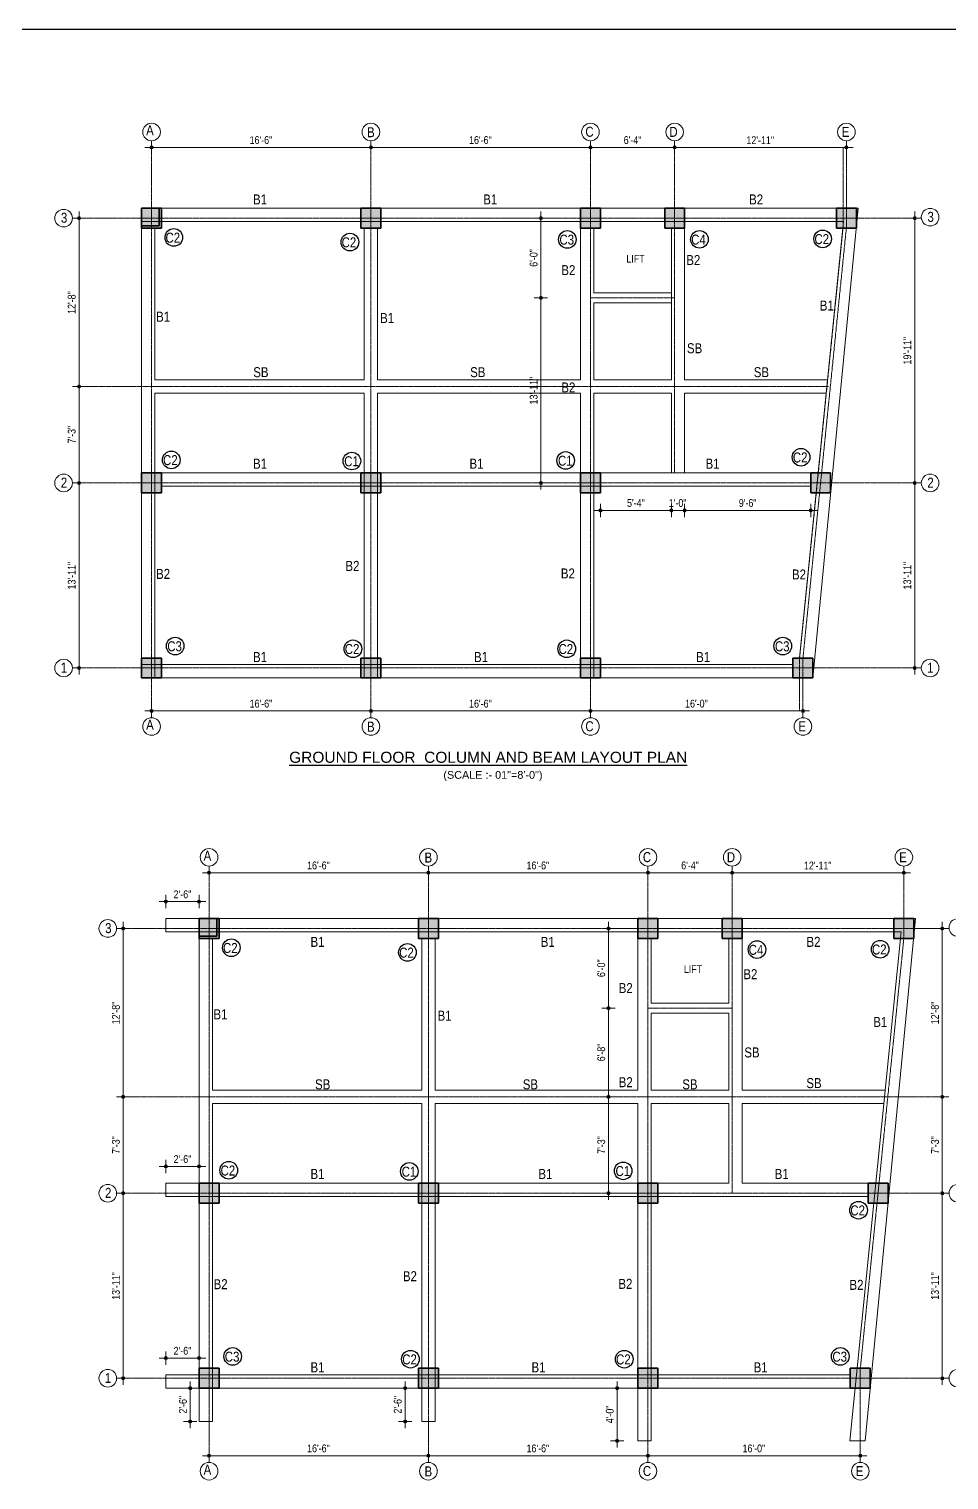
# Model space of a CAD drawing. Header units: inches. Extents: x 57837 to 133168, y 6972 to 27776.
# Drawn here: x 64646 to 65477, y 18820 to 20130 of the extents above; entities that cross this region are included whole.
import ezdxf

# ---------------------------------------------------------------- set-up
doc = ezdxf.new("R2010")
doc.units = ezdxf.units.IN
doc.header["$MEASUREMENT"] = 0
doc.linetypes.add('CENTER', pattern=[2, 1.25, -0.25, 0.25, -0.25])
for name, color, linetype, lineweight in [('0.15L', 210, 'Continuous', 15), ('CENTER', 9, 'CENTER', 5), ('col', 20, 'Continuous', 35), ('DIM', 2, 'Continuous', 13), ('wall line', 20, 'Continuous', 50)]:
    doc.layers.add(name, color=color, linetype=linetype, lineweight=lineweight)
doc.layers.add('text', color=255, linetype='Continuous')
doc.styles.add('Arial', font='arial.ttf', dxfattribs={"height": 6.5})
doc.styles.get("Standard").update_dxf_attribs({"font": 'ARIALN.TTF', "height": 7})

msp = doc.modelspace()

# ---------------------------------------------------------------- hatches: boundary and pattern name
at = {"lineweight": 13}
h = msp.add_hatch(color=256, dxfattribs=at)
edge = h.paths.add_edge_path()
edge.add_arc((64756.9, 20023.3), 1.42, 180, 540)
h = msp.add_hatch(color=256, dxfattribs=at)
edge = h.paths.add_edge_path()
edge.add_arc((64954.9, 20023.3), 1.42, 0, 360)
h = msp.add_hatch(color=256, dxfattribs=at)
edge = h.paths.add_edge_path()
edge.add_arc((64954.9, 20023.3), 1.42, 180, 540)
h = msp.add_hatch(color=256, dxfattribs=at)
edge = h.paths.add_edge_path()
edge.add_arc((65153.1, 20023.3), 1.42, 180, 540)
h = msp.add_hatch(color=256, dxfattribs=at)
edge = h.paths.add_edge_path()
edge.add_arc((65153.1, 20023.3), 1.42, 0, 360)
h = msp.add_hatch(color=256, dxfattribs=at)
edge = h.paths.add_edge_path()
edge.add_arc((65229.1, 20023.3), 1.42, 0, 360)
h = msp.add_hatch(color=256, dxfattribs=at)
edge = h.paths.add_edge_path()
edge.add_arc((65229.1, 20023.3), 1.42, 180, 540)
h = msp.add_hatch(color=256, dxfattribs=at)
edge = h.paths.add_edge_path()
edge.add_arc((65384.1, 20023.3), 1.42, 0, 360)
h = msp.add_hatch(color=256, dxfattribs=at)
edge = h.paths.add_edge_path()
edge.add_arc((64691.4, 19959.4), 1.42, 90, 450)
h = msp.add_hatch(color=256, dxfattribs=at)
edge = h.paths.add_edge_path()
edge.add_arc((65108.4, 19959.4), 1.42, 90, 450)
h = msp.add_hatch(color=256, dxfattribs=at)
edge = h.paths.add_edge_path()
edge.add_arc((65445.8, 19959.4), 1.42, 90, 450)
h = msp.add_hatch(color=256, dxfattribs=at)
edge = h.paths.add_edge_path()
edge.add_arc((65108.4, 19887.5), 1.42, -90, 270)
h = msp.add_hatch(color=256, dxfattribs=at)
edge = h.paths.add_edge_path()
edge.add_arc((65108.4, 19887.5), 1.42, 90, 450)
h = msp.add_hatch(color=256, dxfattribs=at)
edge = h.paths.add_edge_path()
edge.add_arc((64691.4, 19807.5), 1.42, 90, 450)
h = msp.add_hatch(color=256, dxfattribs=at)
edge = h.paths.add_edge_path()
edge.add_arc((64691.4, 19807.5), 1.42, -90, 270)
h = msp.add_hatch(color=256, dxfattribs=at)
edge = h.paths.add_edge_path()
edge.add_arc((64691.4, 19720.4), 1.42, 90, 450)
h = msp.add_hatch(color=256, dxfattribs=at)
edge = h.paths.add_edge_path()
edge.add_arc((64691.4, 19720.4), 1.42, -90, 270)
h = msp.add_hatch(color=256, dxfattribs=at)
edge = h.paths.add_edge_path()
edge.add_arc((65108.4, 19720.4), 1.42, -90, 270)
h = msp.add_hatch(color=256, dxfattribs=at)
edge = h.paths.add_edge_path()
edge.add_arc((65445.8, 19720.4), 1.42, 90, 450)
h = msp.add_hatch(color=256, dxfattribs=at)
edge = h.paths.add_edge_path()
edge.add_arc((65445.8, 19720.4), 1.42, -90, 270)
h = msp.add_hatch(color=256, dxfattribs=at)
edge = h.paths.add_edge_path()
edge.add_arc((65162.1, 19695.6), 1.42, 180, 540)
h = msp.add_hatch(color=256, dxfattribs=at)
edge = h.paths.add_edge_path()
edge.add_arc((65226.1, 19695.6), 1.42, 0, 360)
h = msp.add_hatch(color=256, dxfattribs=at)
edge = h.paths.add_edge_path()
edge.add_arc((65226.1, 19695.6), 1.42, 0, 360)
h = msp.add_hatch(color=256, dxfattribs=at)
edge = h.paths.add_edge_path()
edge.add_arc((65238.1, 19695.6), 1.42, 180, 540)
h = msp.add_hatch(color=256, dxfattribs=at)
edge = h.paths.add_edge_path()
edge.add_arc((65238.1, 19695.6), 1.42, 180, 540)
h = msp.add_hatch(color=256, dxfattribs=at)
edge = h.paths.add_edge_path()
edge.add_arc((65351.9, 19695.6), 1.42, 0, 360)
h = msp.add_hatch(color=256, dxfattribs=at)
edge = h.paths.add_edge_path()
edge.add_arc((64691.4, 19553.4), 1.42, -90, 270)
h = msp.add_hatch(color=256, dxfattribs=at)
edge = h.paths.add_edge_path()
edge.add_arc((65445.8, 19553.4), 1.42, -90, 270)
h = msp.add_hatch(color=256, dxfattribs=at)
edge = h.paths.add_edge_path()
edge.add_arc((64756.9, 19514.6), 1.42, 180, 540)
h = msp.add_hatch(color=256, dxfattribs=at)
edge = h.paths.add_edge_path()
edge.add_arc((64954.9, 19514.6), 1.42, 0, 360)
h = msp.add_hatch(color=256, dxfattribs=at)
edge = h.paths.add_edge_path()
edge.add_arc((64954.9, 19514.6), 1.42, 180, 540)
h = msp.add_hatch(color=256, dxfattribs=at)
edge = h.paths.add_edge_path()
edge.add_arc((65153.1, 19514.6), 1.42, 0, 360)
h = msp.add_hatch(color=256, dxfattribs=at)
edge = h.paths.add_edge_path()
edge.add_arc((65153.1, 19514.6), 1.42, 180, 540)
h = msp.add_hatch(color=256, dxfattribs=at)
edge = h.paths.add_edge_path()
edge.add_arc((65344.9, 19514.6), 1.42, 0, 360)
h = msp.add_hatch(color=256, dxfattribs=at)
edge = h.paths.add_edge_path()
edge.add_arc((64808.8, 19368.6), 1.42, 180, 540)
h = msp.add_hatch(color=256, dxfattribs=at)
edge = h.paths.add_edge_path()
edge.add_arc((65006.8, 19368.6), 1.42, 0, 360)
h = msp.add_hatch(color=256, dxfattribs=at)
edge = h.paths.add_edge_path()
edge.add_arc((65006.8, 19368.6), 1.42, 180, 540)
h = msp.add_hatch(color=256, dxfattribs=at)
edge = h.paths.add_edge_path()
edge.add_arc((65205, 19368.6), 1.42, 180, 540)
h = msp.add_hatch(color=256, dxfattribs=at)
edge = h.paths.add_edge_path()
edge.add_arc((65205, 19368.6), 1.42, 0, 360)
h = msp.add_hatch(color=256, dxfattribs=at)
edge = h.paths.add_edge_path()
edge.add_arc((65281, 19368.6), 1.42, 0, 360)
h = msp.add_hatch(color=256, dxfattribs=at)
edge = h.paths.add_edge_path()
edge.add_arc((65281, 19368.6), 1.42, 180, 540)
h = msp.add_hatch(color=256, dxfattribs=at)
edge = h.paths.add_edge_path()
edge.add_arc((65436, 19368.6), 1.42, 0, 360)
h = msp.add_hatch(color=256, dxfattribs=at)
edge = h.paths.add_edge_path()
edge.add_arc((64769.8, 19342.5), 1.42, 180, 540)
h = msp.add_hatch(color=256, dxfattribs=at)
edge = h.paths.add_edge_path()
edge.add_arc((64799.8, 19342.5), 1.42, 0, 360)
h = msp.add_hatch(color=256, dxfattribs=at)
edge = h.paths.add_edge_path()
edge.add_arc((64731.3, 19318.3), 1.42, 90, 450)
h = msp.add_hatch(color=256, dxfattribs=at)
edge = h.paths.add_edge_path()
edge.add_arc((65169.4, 19318.3), 1.42, 90, 450)
h = msp.add_hatch(color=256, dxfattribs=at)
edge = h.paths.add_edge_path()
edge.add_arc((65470.7, 19318.3), 1.42, 90, 450)
h = msp.add_hatch(color=256, dxfattribs=at)
edge = h.paths.add_edge_path()
edge.add_arc((65169.4, 19246.3), 1.42, 90, 450)
h = msp.add_hatch(color=256, dxfattribs=at)
edge = h.paths.add_edge_path()
edge.add_arc((65169.4, 19246.3), 1.42, -90, 270)
h = msp.add_hatch(color=256, dxfattribs=at)
edge = h.paths.add_edge_path()
edge.add_arc((64731.3, 19166.3), 1.42, 90, 450)
h = msp.add_hatch(color=256, dxfattribs=at)
edge = h.paths.add_edge_path()
edge.add_arc((64731.3, 19166.3), 1.42, -90, 270)
h = msp.add_hatch(color=256, dxfattribs=at)
edge = h.paths.add_edge_path()
edge.add_arc((65169.4, 19166.3), 1.42, -90, 270)
h = msp.add_hatch(color=256, dxfattribs=at)
edge = h.paths.add_edge_path()
edge.add_arc((65169.4, 19166.3), 1.42, 90, 450)
h = msp.add_hatch(color=256, dxfattribs=at)
edge = h.paths.add_edge_path()
edge.add_arc((65470.7, 19166.3), 1.42, -90, 270)
h = msp.add_hatch(color=256, dxfattribs=at)
edge = h.paths.add_edge_path()
edge.add_arc((65470.7, 19166.3), 1.42, 90, 450)
h = msp.add_hatch(color=256, dxfattribs=at)
edge = h.paths.add_edge_path()
edge.add_arc((64769.8, 19103.5), 1.42, 180, 540)
h = msp.add_hatch(color=256, dxfattribs=at)
edge = h.paths.add_edge_path()
edge.add_arc((64799.8, 19103.5), 1.42, 0, 360)
h = msp.add_hatch(color=256, dxfattribs=at)
edge = h.paths.add_edge_path()
edge.add_arc((64731.3, 19079.3), 1.42, 90, 450)
h = msp.add_hatch(color=256, dxfattribs=at)
edge = h.paths.add_edge_path()
edge.add_arc((64731.3, 19079.3), 1.42, -90, 270)
h = msp.add_hatch(color=256, dxfattribs=at)
edge = h.paths.add_edge_path()
edge.add_arc((65169.4, 19079.3), 1.42, -90, 270)
h = msp.add_hatch(color=256, dxfattribs=at)
edge = h.paths.add_edge_path()
edge.add_arc((65470.7, 19079.3), 1.42, 90, 450)
h = msp.add_hatch(color=256, dxfattribs=at)
edge = h.paths.add_edge_path()
edge.add_arc((65470.7, 19079.3), 1.42, -90, 270)
h = msp.add_hatch(color=256, dxfattribs=at)
edge = h.paths.add_edge_path()
edge.add_arc((64769.8, 18930.5), 1.42, 180, 540)
h = msp.add_hatch(color=256, dxfattribs=at)
edge = h.paths.add_edge_path()
edge.add_arc((64799.8, 18930.5), 1.42, 0, 360)
h = msp.add_hatch(color=256, dxfattribs=at)
edge = h.paths.add_edge_path()
edge.add_arc((64731.3, 18912.3), 1.42, -90, 270)
h = msp.add_hatch(color=256, dxfattribs=at)
edge = h.paths.add_edge_path()
edge.add_arc((65470.7, 18912.3), 1.42, -90, 270)
h = msp.add_hatch(color=256, dxfattribs=at)
edge = h.paths.add_edge_path()
edge.add_arc((64791.8, 18903.3), 1.42, 90, 450)
h = msp.add_hatch(color=256, dxfattribs=at)
edge = h.paths.add_edge_path()
edge.add_arc((64985.8, 18903.3), 1.42, 90, 450)
h = msp.add_hatch(color=256, dxfattribs=at)
edge = h.paths.add_edge_path()
edge.add_arc((65177.2, 18903.3), 1.42, 90, 450)
h = msp.add_hatch(color=256, dxfattribs=at)
edge = h.paths.add_edge_path()
edge.add_arc((64791.8, 18873.3), 1.42, -90, 270)
h = msp.add_hatch(color=256, dxfattribs=at)
edge = h.paths.add_edge_path()
edge.add_arc((64985.8, 18873.3), 1.42, -90, 270)
h = msp.add_hatch(color=256, dxfattribs=at)
edge = h.paths.add_edge_path()
edge.add_arc((65177.2, 18855.8), 1.42, -90, 270)
h = msp.add_hatch(color=256, dxfattribs=at)
edge = h.paths.add_edge_path()
edge.add_arc((64808.8, 18842.4), 1.42, 180, 540)
h = msp.add_hatch(color=256, dxfattribs=at)
edge = h.paths.add_edge_path()
edge.add_arc((65006.8, 18842.4), 1.42, 0, 360)
h = msp.add_hatch(color=256, dxfattribs=at)
edge = h.paths.add_edge_path()
edge.add_arc((65006.8, 18842.4), 1.42, 180, 540)
h = msp.add_hatch(color=256, dxfattribs=at)
edge = h.paths.add_edge_path()
edge.add_arc((65205, 18842.4), 1.42, 0, 360)
h = msp.add_hatch(color=256, dxfattribs=at)
edge = h.paths.add_edge_path()
edge.add_arc((65205, 18842.4), 1.42, 180, 540)
h = msp.add_hatch(color=256, dxfattribs=at)
edge = h.paths.add_edge_path()
edge.add_arc((65396.7, 18842.4), 1.42, 0, 360)
at = {"layer": 'col'}
h = msp.add_hatch(color=256, dxfattribs=at)
h.paths.add_polyline_path([(64945.9, 19950.4), (64963.9, 19950.4), (64963.9, 19968.4), (64945.9, 19968.4)])
h.paths.add_polyline_path([(64945.9, 19544.4), (64963.9, 19544.4), (64963.9, 19562.4), (64945.9, 19562.4)])
h.paths.add_polyline_path([(64747.9, 19544.4), (64765.9, 19544.4), (64765.9, 19562.4), (64747.9, 19562.4)])
h.paths.add_polyline_path([(64747.9, 19950.4), (64765.9, 19950.4), (64765.9, 19968.4), (64747.9, 19968.4)])
h.paths.add_polyline_path([(64747.9, 19711.4), (64765.9, 19711.4), (64765.9, 19729.4), (64747.9, 19729.4)])
h.paths.add_polyline_path([(64945.9, 19711.4), (64963.9, 19711.4), (64963.9, 19729.4), (64945.9, 19729.4)])
h.paths.add_polyline_path([(65335.7, 19544.4), (65353.7, 19544.4), (65353.7, 19562.4), (65335.7, 19562.4)])
h.paths.add_polyline_path([(65351.9, 19711.4), (65369.9, 19711.4), (65369.9, 19729.4), (65351.9, 19729.4)])
h.paths.add_polyline_path([(65144.1, 19544.4), (65162.1, 19544.4), (65162.1, 19562.4), (65144.1, 19562.4)])
h.paths.add_polyline_path([(65144.1, 19711.4), (65162.1, 19711.4), (65162.1, 19729.4), (65144.1, 19729.4)])
h.paths.add_polyline_path([(65375.1, 19950.4), (65393.1, 19950.4), (65393.1, 19968.4), (65375.1, 19968.4)])
h.paths.add_polyline_path([(65220.1, 19950.4), (65238.1, 19950.4), (65238.1, 19968.4), (65220.1, 19968.4)])
h.paths.add_polyline_path([(65144.1, 19950.4), (65162.1, 19950.4), (65162.1, 19968.4), (65144.1, 19968.4)])
h = msp.add_hatch(color=256, dxfattribs=at)
h.paths.add_polyline_path([(64997.8, 19309.3), (65015.8, 19309.3), (65015.8, 19327.3), (64997.8, 19327.3)])
h.paths.add_polyline_path([(64997.8, 18903.3), (65015.8, 18903.3), (65015.8, 18921.3), (64997.8, 18921.3)])
h.paths.add_polyline_path([(64799.8, 18903.3), (64817.8, 18903.3), (64817.8, 18921.3), (64799.8, 18921.3)])
h.paths.add_polyline_path([(64799.8, 19309.3), (64817.8, 19309.3), (64817.8, 19327.3), (64799.8, 19327.3)])
h.paths.add_polyline_path([(64799.8, 19070.3), (64817.8, 19070.3), (64817.8, 19088.3), (64799.8, 19088.3)])
h.paths.add_polyline_path([(64997.8, 19070.3), (65015.8, 19070.3), (65015.8, 19088.3), (64997.8, 19088.3)])
h.paths.add_polyline_path([(65387.5, 18903.3), (65405.5, 18903.3), (65405.5, 18921.3), (65387.5, 18921.3)])
h.paths.add_polyline_path([(65403.8, 19070.3), (65421.8, 19070.3), (65421.8, 19088.3), (65403.8, 19088.3)])
h.paths.add_polyline_path([(65196, 18903.3), (65214, 18903.3), (65214, 18921.3), (65196, 18921.3)])
h.paths.add_polyline_path([(65196, 19070.3), (65214, 19070.3), (65214, 19088.3), (65196, 19088.3)])
h.paths.add_polyline_path([(65427, 19309.3), (65445, 19309.3), (65445, 19327.3), (65427, 19327.3)])
h.paths.add_polyline_path([(65272, 19309.3), (65290, 19309.3), (65290, 19327.3), (65272, 19327.3)])
h.paths.add_polyline_path([(65196, 19309.3), (65214, 19309.3), (65214, 19327.3), (65196, 19327.3)])

# ---------------------------------------------------------------- linework, layer by layer
at = {"color": 1}
msp.add_line((63643.3, 20130.1), (66523.3, 20130.1), dxfattribs=at)
at = {"lineweight": 13}
for p, q in [((64756.9, 20017.3), (64756.9, 20029.3)), ((64954.9, 20029.3), (64954.9, 20017.3)), ((64954.9, 20017.3), (64954.9, 20029.3)), ((65153.1, 20017.3), (65153.1, 20029.3)), ((65153.1, 20029.3), (65153.1, 20017.3)), ((65229.1, 20029.3), (65229.1, 20017.3)), ((65229.1, 20017.3), (65229.1, 20029.3)), ((65384.1, 20029.3), (65384.1, 20017.3)), ((64762.9, 20023.3), (64750.9, 20023.3)), ((64948.9, 20023.3), (64960.9, 20023.3)), ((64960.9, 20023.3), (64948.9, 20023.3)), ((65159.1, 20023.3), (65147.1, 20023.3)), ((65147.1, 20023.3), (65159.1, 20023.3)), ((65223.1, 20023.3), (65235.1, 20023.3)), ((65235.1, 20023.3), (65223.1, 20023.3)), ((65378.1, 20023.3), (65390.1, 20023.3)), ((64685.4, 19959.4), (64697.4, 19959.4)), ((64691.4, 19953.4), (64691.4, 19965.4)), ((65102.4, 19959.4), (65114.4, 19959.4)), ((65108.4, 19953.4), (65108.4, 19965.4)), ((65439.8, 19959.4), (65451.8, 19959.4)), ((65445.8, 19953.4), (65445.8, 19965.4)), ((65114.4, 19887.5), (65102.4, 19887.5)), ((65102.4, 19887.5), (65114.4, 19887.5)), ((65108.4, 19893.5), (65108.4, 19881.5)), ((65108.4, 19881.5), (65108.4, 19893.5)), ((64685.4, 19807.5), (64697.4, 19807.5)), ((64697.4, 19807.5), (64685.4, 19807.5)), ((64691.4, 19801.5), (64691.4, 19813.5)), ((64691.4, 19813.5), (64691.4, 19801.5)), ((64691.4, 19714.4), (64691.4, 19726.4)), ((64691.4, 19726.4), (64691.4, 19714.4)), ((65108.4, 19726.4), (65108.4, 19714.4)), ((65445.8, 19714.4), (65445.8, 19726.4)), ((65445.8, 19726.4), (65445.8, 19714.4)), ((64685.4, 19720.4), (64697.4, 19720.4)), ((64697.4, 19720.4), (64685.4, 19720.4)), ((65114.4, 19720.4), (65102.4, 19720.4)), ((65439.8, 19720.4), (65451.8, 19720.4)), ((65451.8, 19720.4), (65439.8, 19720.4)), ((65162.1, 19689.6), (65162.1, 19701.6)), ((65226.1, 19701.6), (65226.1, 19689.6)), ((65226.1, 19701.6), (65226.1, 19689.6)), ((65238.1, 19689.6), (65238.1, 19701.6)), ((65238.1, 19689.6), (65238.1, 19701.6)), ((65351.9, 19701.6), (65351.9, 19689.6)), ((65168.1, 19695.6), (65156.1, 19695.6)), ((65220.1, 19695.6), (65232.1, 19695.6)), ((65220.1, 19695.6), (65232.1, 19695.6)), ((65244.1, 19695.6), (65232.1, 19695.6)), ((65244.1, 19695.6), (65232.1, 19695.6)), ((65345.9, 19695.6), (65357.9, 19695.6)), ((64697.4, 19553.4), (64685.4, 19553.4)), ((64691.4, 19559.4), (64691.4, 19547.4)), ((65451.8, 19553.4), (65439.8, 19553.4)), ((65445.8, 19559.4), (65445.8, 19547.4)), ((64762.9, 19514.6), (64750.9, 19514.6)), ((64756.9, 19508.6), (64756.9, 19520.6)), ((64948.9, 19514.6), (64960.9, 19514.6)), ((64960.9, 19514.6), (64948.9, 19514.6)), ((64954.9, 19520.6), (64954.9, 19508.6)), ((64954.9, 19508.6), (64954.9, 19520.6)), ((65147.1, 19514.6), (65159.1, 19514.6)), ((65159.1, 19514.6), (65147.1, 19514.6)), ((65153.1, 19520.6), (65153.1, 19508.6)), ((65153.1, 19508.6), (65153.1, 19520.6)), ((65338.9, 19514.6), (65350.9, 19514.6)), ((65344.9, 19520.6), (65344.9, 19508.6)), ((64808.8, 19362.6), (64808.8, 19374.6)), ((65006.8, 19374.6), (65006.8, 19362.6)), ((65006.8, 19362.6), (65006.8, 19374.6)), ((65205, 19362.6), (65205, 19374.6)), ((65205, 19374.6), (65205, 19362.6)), ((65281, 19374.6), (65281, 19362.6)), ((65281, 19362.6), (65281, 19374.6)), ((65436, 19374.6), (65436, 19362.6)), ((64814.8, 19368.6), (64802.8, 19368.6)), ((65000.8, 19368.6), (65012.8, 19368.6)), ((65012.8, 19368.6), (65000.8, 19368.6)), ((65211, 19368.6), (65199, 19368.6)), ((65199, 19368.6), (65211, 19368.6)), ((65275, 19368.6), (65287, 19368.6)), ((65287, 19368.6), (65275, 19368.6)), ((65430, 19368.6), (65442, 19368.6)), ((64769.8, 19336.5), (64769.8, 19348.5)), ((64799.8, 19348.5), (64799.8, 19336.5)), ((64775.8, 19342.5), (64763.8, 19342.5)), ((64793.8, 19342.5), (64805.8, 19342.5)), ((64725.3, 19318.3), (64737.3, 19318.3)), ((64731.3, 19312.3), (64731.3, 19324.3)), ((65163.4, 19318.3), (65175.4, 19318.3)), ((65169.4, 19312.3), (65169.4, 19324.3)), ((65464.7, 19318.3), (65476.7, 19318.3)), ((65470.7, 19312.3), (65470.7, 19324.3)), ((65169.4, 19240.3), (65169.4, 19252.3)), ((65169.4, 19252.3), (65169.4, 19240.3)), ((65163.4, 19246.3), (65175.4, 19246.3)), ((65175.4, 19246.3), (65163.4, 19246.3)), ((64725.3, 19166.3), (64737.3, 19166.3)), ((64737.3, 19166.3), (64725.3, 19166.3)), ((64731.3, 19160.3), (64731.3, 19172.3)), ((64731.3, 19172.3), (64731.3, 19160.3)), ((65175.4, 19166.3), (65163.4, 19166.3)), ((65163.4, 19166.3), (65175.4, 19166.3)), ((65169.4, 19172.3), (65169.4, 19160.3)), ((65169.4, 19160.3), (65169.4, 19172.3)), ((65476.7, 19166.3), (65464.7, 19166.3)), ((65464.7, 19166.3), (65476.7, 19166.3)), ((65470.7, 19172.3), (65470.7, 19160.3)), ((65470.7, 19160.3), (65470.7, 19172.3)), ((64769.8, 19097.5), (64769.8, 19109.5)), ((64799.8, 19109.5), (64799.8, 19097.5)), ((64775.8, 19103.5), (64763.8, 19103.5)), ((64793.8, 19103.5), (64805.8, 19103.5)), ((64731.3, 19073.3), (64731.3, 19085.3)), ((64731.3, 19085.3), (64731.3, 19073.3)), ((65169.4, 19085.3), (65169.4, 19073.3)), ((65470.7, 19073.3), (65470.7, 19085.3)), ((65470.7, 19085.3), (65470.7, 19073.3)), ((64725.3, 19079.3), (64737.3, 19079.3)), ((64737.3, 19079.3), (64725.3, 19079.3)), ((65175.4, 19079.3), (65163.4, 19079.3)), ((65464.7, 19079.3), (65476.7, 19079.3)), ((65476.7, 19079.3), (65464.7, 19079.3)), ((64775.8, 18930.5), (64763.8, 18930.5)), ((64769.8, 18924.5), (64769.8, 18936.5)), ((64793.8, 18930.5), (64805.8, 18930.5)), ((64799.8, 18936.5), (64799.8, 18924.5)), ((64737.3, 18912.3), (64725.3, 18912.3)), ((64731.3, 18918.3), (64731.3, 18906.3)), ((65476.7, 18912.3), (65464.7, 18912.3)), ((65470.7, 18918.3), (65470.7, 18906.3)), ((64785.8, 18903.3), (64797.8, 18903.3)), ((64791.8, 18897.3), (64791.8, 18909.3)), ((64979.8, 18903.3), (64991.8, 18903.3)), ((64985.8, 18897.3), (64985.8, 18909.3)), ((65171.2, 18903.3), (65183.2, 18903.3)), ((65177.2, 18897.3), (65177.2, 18909.3)), ((64797.8, 18873.3), (64785.8, 18873.3)), ((64791.8, 18879.3), (64791.8, 18867.3)), ((64991.8, 18873.3), (64979.8, 18873.3)), ((64985.8, 18879.3), (64985.8, 18867.3)), ((65177.2, 18861.8), (65177.2, 18849.8)), ((64808.8, 18836.4), (64808.8, 18848.4)), ((65006.8, 18848.4), (65006.8, 18836.4)), ((65006.8, 18836.4), (65006.8, 18848.4)), ((65183.2, 18855.8), (65171.2, 18855.8)), ((65205, 18848.4), (65205, 18836.4)), ((65205, 18836.4), (65205, 18848.4)), ((65396.7, 18848.4), (65396.7, 18836.4)), ((64814.8, 18842.4), (64802.8, 18842.4)), ((65000.8, 18842.4), (65012.8, 18842.4)), ((65012.8, 18842.4), (65000.8, 18842.4)), ((65199, 18842.4), (65211, 18842.4)), ((65211, 18842.4), (65199, 18842.4)), ((65390.7, 18842.4), (65402.7, 18842.4))]:
    msp.add_line(p, q, dxfattribs=at)
for centre in [(64756.9, 20023.3), (64954.9, 20023.3), (64954.9, 20023.3), (65153.1, 20023.3), (65153.1, 20023.3), (65229.1, 20023.3), (65229.1, 20023.3), (65384.1, 20023.3), (64691.4, 19959.4), (65108.4, 19959.4), (65445.8, 19959.4), (65108.4, 19887.5), (65108.4, 19887.5), (64691.4, 19807.5), (64691.4, 19807.5), (64691.4, 19720.4), (64691.4, 19720.4), (65108.4, 19720.4), (65445.8, 19720.4), (65445.8, 19720.4), (65162.1, 19695.6), (65226.1, 19695.6), (65226.1, 19695.6), (65238.1, 19695.6), (65238.1, 19695.6), (65351.9, 19695.6), (64691.4, 19553.4), (65445.8, 19553.4), (64756.9, 19514.6), (64954.9, 19514.6), (64954.9, 19514.6), (65153.1, 19514.6), (65153.1, 19514.6), (65344.9, 19514.6), (64808.8, 19368.6), (65006.8, 19368.6), (65006.8, 19368.6), (65205, 19368.6), (65205, 19368.6), (65281, 19368.6), (65281, 19368.6), (65436, 19368.6), (64769.8, 19342.5), (64799.8, 19342.5), (64731.3, 19318.3), (65169.4, 19318.3), (65470.7, 19318.3), (65169.4, 19246.3), (65169.4, 19246.3), (64731.3, 19166.3), (64731.3, 19166.3), (65169.4, 19166.3), (65169.4, 19166.3), (65470.7, 19166.3), (65470.7, 19166.3), (64769.8, 19103.5), (64799.8, 19103.5), (64731.3, 19079.3), (64731.3, 19079.3), (65169.4, 19079.3), (65470.7, 19079.3), (65470.7, 19079.3), (64769.8, 18930.5), (64799.8, 18930.5), (64731.3, 18912.3), (65470.7, 18912.3), (64791.8, 18903.3), (64985.8, 18903.3), (65177.2, 18903.3), (64791.8, 18873.3), (64985.8, 18873.3), (65177.2, 18855.8), (64808.8, 18842.4), (65006.8, 18842.4), (65006.8, 18842.4), (65205, 18842.4), (65205, 18842.4), (65396.7, 18842.4)]:
    msp.add_circle(centre, 1.42, dxfattribs=at)
at = {"layer": '0.15L', "lineweight": 18}
for centre in [(64756.9, 20037.2), (64954.9, 20037.2), (65153.1, 20037.2), (65229.1, 20037.2), (65384.1, 20037.2), (64677.5, 19959.4), (65459.7, 19960.3), (64677.5, 19720.4), (65459.7, 19720.4), (64677.5, 19553.4), (65459.7, 19553.4), (64756.9, 19500.6), (64954.9, 19500.6), (65153.1, 19500.6), (65344.9, 19500.6), (64808.8, 19382.5), (65006.8, 19382.5), (65205, 19382.5), (65281, 19382.5), (65436, 19382.5), (64717.4, 19318.3), (65484.7, 19319.1), (64717.4, 19079.3), (65484.7, 19079.3), (64717.4, 18912.3), (65484.7, 18912.3), (64808.8, 18828.4), (65006.8, 18828.4), (65205, 18828.4), (65396.7, 18828.4)]:
    msp.add_circle(centre, 7.95, dxfattribs=at)
at = {"layer": 'CENTER'}
for p, q in [((65229.1, 20029.3), (65229.1, 19729.4)), ((64756.9, 20023.3), (64756.9, 19514.6)), ((64954.9, 20023.3), (64954.9, 19514.6)), ((65153.1, 20023.3), (65153.1, 19514.6)), ((65381.1, 19951), (65381.1, 20023.3)), ((65384.1, 19950.9), (65384.1, 20023.3)), ((65451.8, 19959.4), (64691.4, 19959.4)), ((65341.9, 19562.6), (65381.1, 19951)), ((65344.9, 19562.4), (65384.1, 19950.9)), ((65153.1, 19887.5), (65229.1, 19887.5)), ((64685.4, 19807.5), (65368, 19807.5)), ((65451.8, 19720.4), (64691.4, 19720.4)), ((65451.8, 19553.4), (64691.4, 19553.4)), ((65341.9, 19514.6), (65341.9, 19562.6)), ((65344.9, 19514.6), (65344.9, 19562.4)), ((65281, 19374.6), (65281, 19079.3)), ((64808.8, 19368.6), (64808.8, 18842.4)), ((65006.8, 19368.6), (65006.8, 18842.4)), ((65205, 19368.6), (65205, 18842.4)), ((65436, 19309.7), (65436, 19368.6)), ((65476.7, 19318.3), (64731.3, 19318.3)), ((65396.7, 18921.3), (65436, 19309.7)), ((65205, 19246.3), (65281, 19246.3)), ((64725.3, 19166.3), (65473.2, 19166.3)), ((65476.7, 19079.3), (64731.3, 19079.3)), ((65476.7, 18912.3), (64731.3, 18912.3)), ((65396.7, 18842.4), (65396.7, 18921.3))]:
    msp.add_line(p, q, dxfattribs=at)
at = {"layer": 'col'}
for p, q in [((64765.9, 19968.4), (64747.9, 19968.4)), ((64747.9, 19968.4), (64747.9, 19950.4)), ((64763.9, 19968.4), (64747.9, 19968.4)), ((64747.9, 19968.4), (64747.9, 19952.4)), ((64763.9, 19952.4), (64763.9, 19968.4)), ((64765.9, 19950.4), (64765.9, 19968.4)), ((64963.9, 19968.4), (64945.9, 19968.4)), ((64945.9, 19968.4), (64945.9, 19950.4)), ((64963.9, 19950.4), (64963.9, 19968.4)), ((65162.1, 19968.4), (65144.1, 19968.4)), ((65144.1, 19968.4), (65144.1, 19950.4)), ((65162.1, 19950.4), (65162.1, 19968.4)), ((65238.1, 19968.4), (65220.1, 19968.4)), ((65220.1, 19968.4), (65220.1, 19950.4)), ((65238.1, 19950.4), (65238.1, 19968.4)), ((65393.1, 19968.4), (65375.1, 19968.4)), ((65375.1, 19968.4), (65375.1, 19950.4)), ((65393.1, 19950.4), (65393.1, 19968.4)), ((64747.9, 19952.4), (64763.9, 19952.4)), ((64747.9, 19950.4), (64765.9, 19950.4)), ((64945.9, 19950.4), (64963.9, 19950.4)), ((65144.1, 19950.4), (65162.1, 19950.4)), ((65220.1, 19950.4), (65238.1, 19950.4)), ((65375.1, 19950.4), (65393.1, 19950.4)), ((64765.9, 19729.4), (64747.9, 19729.4)), ((64747.9, 19729.4), (64747.9, 19711.4)), ((64765.9, 19711.4), (64765.9, 19729.4)), ((64963.9, 19729.4), (64945.9, 19729.4)), ((64945.9, 19729.4), (64945.9, 19711.4)), ((64963.9, 19711.4), (64963.9, 19729.4)), ((65162.1, 19729.4), (65144.1, 19729.4)), ((65144.1, 19729.4), (65144.1, 19711.4)), ((65162.1, 19711.4), (65162.1, 19729.4)), ((65369.9, 19729.4), (65351.9, 19729.4)), ((65351.9, 19729.4), (65351.9, 19711.4)), ((65369.9, 19711.4), (65369.9, 19729.4)), ((64747.9, 19711.4), (64765.9, 19711.4)), ((64945.9, 19711.4), (64963.9, 19711.4)), ((65144.1, 19711.4), (65162.1, 19711.4)), ((65351.9, 19711.4), (65369.9, 19711.4)), ((64765.9, 19562.4), (64747.9, 19562.4)), ((64747.9, 19562.4), (64747.9, 19544.4)), ((64765.9, 19544.4), (64765.9, 19562.4)), ((64963.9, 19562.4), (64945.9, 19562.4)), ((64945.9, 19562.4), (64945.9, 19544.4)), ((64963.9, 19544.4), (64963.9, 19562.4)), ((65162.1, 19562.4), (65144.1, 19562.4)), ((65144.1, 19562.4), (65144.1, 19544.4)), ((65162.1, 19544.4), (65162.1, 19562.4)), ((65353.7, 19562.4), (65335.7, 19562.4)), ((65335.7, 19562.4), (65335.7, 19544.4)), ((65353.7, 19544.4), (65353.7, 19562.4)), ((64747.9, 19544.4), (64765.9, 19544.4)), ((64945.9, 19544.4), (64963.9, 19544.4)), ((65144.1, 19544.4), (65162.1, 19544.4)), ((65335.7, 19544.4), (65353.7, 19544.4)), ((64817.8, 19327.3), (64799.8, 19327.3)), ((64799.8, 19327.3), (64799.8, 19309.3)), ((64815.8, 19327.3), (64799.8, 19327.3)), ((64799.8, 19327.3), (64799.8, 19311.3)), ((64815.8, 19311.3), (64815.8, 19327.3)), ((64817.8, 19309.3), (64817.8, 19327.3)), ((65015.8, 19327.3), (64997.8, 19327.3)), ((64997.8, 19327.3), (64997.8, 19309.3)), ((65015.8, 19309.3), (65015.8, 19327.3)), ((65214, 19327.3), (65196, 19327.3)), ((65196, 19327.3), (65196, 19309.3)), ((65214, 19309.3), (65214, 19327.3)), ((65290, 19327.3), (65272, 19327.3)), ((65272, 19327.3), (65272, 19309.3)), ((65290, 19309.3), (65290, 19327.3)), ((65445, 19327.3), (65427, 19327.3)), ((65427, 19327.3), (65427, 19309.3)), ((65445, 19309.3), (65445, 19327.3)), ((64799.8, 19311.3), (64815.8, 19311.3)), ((64799.8, 19309.3), (64817.8, 19309.3)), ((64997.8, 19309.3), (65015.8, 19309.3)), ((65196, 19309.3), (65214, 19309.3)), ((65272, 19309.3), (65290, 19309.3)), ((65427, 19309.3), (65445, 19309.3)), ((64817.8, 19088.3), (64799.8, 19088.3)), ((64799.8, 19088.3), (64799.8, 19070.3)), ((64817.8, 19070.3), (64817.8, 19088.3)), ((65015.8, 19088.3), (64997.8, 19088.3)), ((64997.8, 19088.3), (64997.8, 19070.3)), ((65015.8, 19070.3), (65015.8, 19088.3)), ((65214, 19088.3), (65196, 19088.3)), ((65196, 19088.3), (65196, 19070.3)), ((65214, 19070.3), (65214, 19088.3)), ((65421.8, 19088.3), (65403.8, 19088.3)), ((65403.8, 19088.3), (65403.8, 19070.3)), ((65421.8, 19070.3), (65421.8, 19088.3)), ((64799.8, 19070.3), (64817.8, 19070.3)), ((64997.8, 19070.3), (65015.8, 19070.3)), ((65196, 19070.3), (65214, 19070.3)), ((65403.8, 19070.3), (65421.8, 19070.3)), ((64817.8, 18921.3), (64799.8, 18921.3)), ((64799.8, 18921.3), (64799.8, 18903.3)), ((64817.8, 18903.3), (64817.8, 18921.3)), ((65015.8, 18921.3), (64997.8, 18921.3)), ((64997.8, 18921.3), (64997.8, 18903.3)), ((65015.8, 18903.3), (65015.8, 18921.3)), ((65214, 18921.3), (65196, 18921.3)), ((65196, 18921.3), (65196, 18903.3)), ((65214, 18903.3), (65214, 18921.3)), ((65405.5, 18921.3), (65387.5, 18921.3)), ((65387.5, 18921.3), (65387.5, 18903.3)), ((65405.5, 18903.3), (65405.5, 18921.3)), ((64799.8, 18903.3), (64817.8, 18903.3)), ((64997.8, 18903.3), (65015.8, 18903.3)), ((65196, 18903.3), (65214, 18903.3)), ((65387.5, 18903.3), (65405.5, 18903.3))]:
    msp.add_line(p, q, dxfattribs=at)
at = {"layer": 'DIM'}
for p, q in [((64760.9, 20023.3), (64950.9, 20023.3)), ((65149.1, 20023.3), (64958.9, 20023.3)), ((65157.1, 20023.3), (65225.1, 20023.3)), ((65233.1, 20023.3), (65380.1, 20023.3)), ((64691.4, 19811.5), (64691.4, 19955.4)), ((65108.4, 19955.4), (65108.4, 19891.5)), ((65445.8, 19724.4), (65445.8, 19955.4)), ((65108.4, 19883.5), (65108.4, 19724.4)), ((64691.4, 19803.5), (64691.4, 19724.4)), ((64691.4, 19557.4), (64691.4, 19716.4)), ((65445.8, 19557.4), (65445.8, 19716.4)), ((65166.1, 19695.6), (65222.1, 19695.6)), ((65222.1, 19695.6), (65218.1, 19695.6)), ((65226.1, 19695.6), (65238.1, 19695.6)), ((65242.1, 19695.6), (65246.1, 19695.6)), ((65242.1, 19695.6), (65347.9, 19695.6)), ((64760.9, 19514.6), (64950.9, 19514.6)), ((64958.9, 19514.6), (65149.1, 19514.6)), ((65157.1, 19514.6), (65340.9, 19514.6)), ((64812.8, 19368.6), (65002.8, 19368.6)), ((65201, 19368.6), (65010.8, 19368.6)), ((65209, 19368.6), (65277, 19368.6)), ((65285, 19368.6), (65432, 19368.6)), ((64773.8, 19342.5), (64795.8, 19342.5)), ((64731.3, 19170.3), (64731.3, 19314.3)), ((65169.4, 19314.3), (65169.4, 19250.3)), ((65470.7, 19170.3), (65470.7, 19314.3)), ((65169.4, 19170.3), (65169.4, 19242.3)), ((64731.3, 19162.3), (64731.3, 19083.3)), ((65169.4, 19083.3), (65169.4, 19162.3)), ((65470.7, 19162.3), (65470.7, 19083.3)), ((64773.8, 19103.5), (64795.8, 19103.5)), ((64731.3, 18916.3), (64731.3, 19075.3)), ((65470.7, 18916.3), (65470.7, 19075.3)), ((64773.8, 18930.5), (64795.8, 18930.5)), ((64791.8, 18899.3), (64791.8, 18877.3)), ((64985.8, 18877.3), (64985.8, 18899.3)), ((65177.2, 18899.3), (65177.2, 18859.8)), ((64812.8, 18842.4), (65002.8, 18842.4)), ((65010.8, 18842.4), (65201, 18842.4)), ((65209, 18842.4), (65392.7, 18842.4))]:
    msp.add_line(p, q, dxfattribs=at)
at = {"layer": 'text', "color": 3}
for centre in [(64777, 19942), (65132.2, 19940.2), (65251.5, 19940.3), (65362.7, 19940.7), (64936, 19937.8), (65343.2, 19743.6), (64774.7, 19741.2), (64937.7, 19740.2), (65130.7, 19740.7), (64778.2, 19573.2), (65326.7, 19573.2), (64938.7, 19570.7), (65131.7, 19570.7), (64828.9, 19300.9), (64987.9, 19296.7), (65303.4, 19299.2), (65414.6, 19299.5), (64826.6, 19100), (64989.6, 19099), (65182.6, 19099.5), (65395.1, 19064), (64830.1, 18932), (65378.6, 18932), (64990.6, 18929.5), (65183.6, 18929.5)]:
    msp.add_circle(centre, 7.96, dxfattribs=at)
at = {"layer": 'wall line', "color": 4, "lineweight": 0}
for p, q in [((64747.9, 19956.4), (64747.9, 19968.4)), ((64747.9, 19968.4), (65394.6, 19968.4)), ((65394.6, 19968.4), (65353.7, 19544.4)), ((65381.6, 19956.4), (64747.9, 19956.4)), ((64747.9, 19544.4), (64747.9, 19950.4)), ((64747.9, 19950.4), (64759.9, 19950.4)), ((64759.9, 19950.4), (64759.9, 19813.5)), ((64948.9, 19813.5), (64948.9, 19950.4)), ((64948.9, 19950.4), (64960.9, 19950.4)), ((64960.9, 19950.4), (64960.9, 19813.5)), ((65144.1, 19813.5), (65144.1, 19950.4)), ((65144.1, 19950.4), (65156.1, 19950.4)), ((65156.1, 19950.4), (65156.1, 19892)), ((65226.1, 19813.5), (65226.1, 19950.4)), ((65226.1, 19950.4), (65238.1, 19950.4)), ((65238.1, 19950.4), (65238.1, 19813.5)), ((65341.9, 19562.6), (65381.6, 19956.4)), ((65156.1, 19892), (65226.1, 19892)), ((65156.1, 19883), (65226.1, 19883)), ((65156.1, 19883), (65156.1, 19813.5)), ((64759.9, 19813.5), (64948.9, 19813.5)), ((64960.9, 19813.5), (65144.1, 19813.5)), ((65156.1, 19813.5), (65226.1, 19813.5)), ((65238.1, 19813.5), (65367.2, 19813.5)), ((64948.9, 19801.5), (64759.9, 19801.5)), ((64759.9, 19801.5), (64759.9, 19544.4)), ((64948.9, 19544.4), (64948.9, 19801.5)), ((65144.1, 19801.5), (64960.9, 19801.5)), ((64960.9, 19801.5), (64960.9, 19729.4)), ((65144.1, 19544.4), (65144.1, 19801.5)), ((65226.1, 19801.5), (65156.1, 19801.5)), ((65156.1, 19801.5), (65156.1, 19544.4)), ((65226.1, 19729.4), (65226.1, 19801.5)), ((65366, 19801.5), (65238.1, 19801.5)), ((65238.1, 19801.5), (65238.1, 19729.4)), ((64765.9, 19729.4), (65351.9, 19729.4)), ((64765.9, 19717.4), (64765.9, 19729.4)), ((64960.9, 19729.4), (64960.9, 19544.4)), ((65238.1, 19729.4), (65226.1, 19729.4)), ((65351.9, 19729.4), (65351.9, 19717.4)), ((65351.9, 19717.4), (64765.9, 19717.4)), ((64747.9, 19556.4), (65335.7, 19556.4)), ((64747.9, 19544.4), (64747.9, 19556.4)), ((65335.7, 19556.4), (65335.7, 19544.4)), ((64759.9, 19544.4), (64747.9, 19544.4)), ((65335.7, 19544.4), (64747.9, 19544.4)), ((64960.9, 19544.4), (64948.9, 19544.4)), ((65156.1, 19544.4), (65144.1, 19544.4)), ((64769.8, 19315.3), (64769.8, 19327.3)), ((64769.8, 19327.3), (65446.5, 19327.3)), ((65446.5, 19327.3), (65401, 18855.8)), ((65433.5, 19315.3), (64769.8, 19315.3)), ((64799.8, 19172.3), (64799.8, 19309.3)), ((64799.8, 19309.3), (64811.8, 19309.3)), ((64811.8, 19309.3), (64811.8, 19172.3)), ((65000.8, 19172.3), (65000.8, 19309.3)), ((65000.8, 19309.3), (65012.8, 19309.3)), ((65012.8, 19309.3), (65012.8, 19172.3)), ((65196, 19172.3), (65196, 19309.3)), ((65196, 19309.3), (65208, 19309.3)), ((65208, 19309.3), (65208, 19250.8)), ((65278, 19250.8), (65278, 19309.3)), ((65278, 19309.3), (65290, 19309.3)), ((65290, 19309.3), (65290, 19172.3)), ((65387.1, 18855.8), (65433.5, 19315.3)), ((65208, 19250.8), (65278, 19250.8)), ((65208, 19241.8), (65278, 19241.8)), ((65208, 19241.8), (65208, 19172.3)), ((65278, 19172.3), (65278, 19241.8)), ((64799.8, 19160.3), (64799.8, 19172.3)), ((64799.8, 19172.3), (64799.8, 19172.3)), ((64799.8, 18873.3), (64799.8, 19160.3)), ((64799.8, 19160.3), (64799.8, 19160.3)), ((64811.8, 19172.3), (65000.8, 19172.3)), ((65000.8, 19160.3), (64811.8, 19160.3)), ((64811.8, 19160.3), (64811.8, 18873.3)), ((65000.8, 19148.8), (65000.8, 19160.3)), ((65012.8, 19172.3), (65196, 19172.3)), ((65196, 19160.3), (65012.8, 19160.3)), ((65012.8, 19160.3), (65012.8, 18873.3)), ((65196, 18855.8), (65196, 19160.3)), ((65208, 19172.3), (65278, 19172.3)), ((65278, 19160.3), (65208, 19160.3)), ((65208, 19160.3), (65208, 18855.8)), ((65278, 19088.3), (65278, 19160.3)), ((65290, 19172.3), (65419.1, 19172.4)), ((65417.9, 19160.3), (65290, 19160.3)), ((65290, 19160.3), (65290, 19088.3)), ((65000.8, 18873.3), (65000.8, 19148.8)), ((64769.8, 19076.3), (64769.8, 19088.3)), ((64769.8, 19088.3), (65278, 19088.3)), ((65290, 19088.3), (65403.8, 19088.3)), ((65403.8, 19088.3), (65403.8, 19076.3)), ((65403.8, 19076.3), (64769.8, 19076.3)), ((64769.8, 18915.3), (65387.5, 18915.3)), ((64769.8, 18903.3), (64769.8, 18915.3)), ((65387.5, 18915.3), (65387.5, 18903.3)), ((65387.5, 18903.3), (64769.8, 18903.3)), ((64811.8, 18873.3), (64799.8, 18873.3)), ((65012.8, 18873.3), (65000.8, 18873.3)), ((65208, 18855.8), (65196, 18855.8)), ((65401, 18855.8), (65387.1, 18855.8))]:
    msp.add_line(p, q, dxfattribs=at)

# ---------------------------------------------------------------- texts
at = {"layer": 'DIM'}
for s, p in [('16\'-6"', (64845.4, 20026.4)), ('16\'-6"', (65043.5, 20026.4)), ('6\'-4"', (65183.1, 20026.4)), ('12\'-11"', (65293.9, 20026.3)), ('5\'-4"', (65186.1, 19698.8)), ('1\'-0"', (65223.8, 19698.8)), ('9\'-6"', (65287, 19698.8)), ('16\'-6"', (64845.4, 19517.7)), ('16\'-6"', (65043.5, 19517.7)), ('16\'-0"', (65238.5, 19517.7)), ('16\'-6"', (64897.3, 19371.7)), ('16\'-6"', (65095.4, 19371.7)), ('6\'-4"', (65235, 19371.7)), ('12\'-11"', (65345.8, 19371.6)), ('2\'-6"', (64776.8, 19345.6)), ('2\'-6"', (64776.8, 19106.6)), ('2\'-6"', (64776.8, 18933.6)), ('16\'-6"', (64897.3, 18845.5)), ('16\'-6"', (65095.4, 18845.5)), ('16\'-0"', (65290.4, 18845.5))]:
    msp.add_text(s, height=7, dxfattribs=at).set_placement(p)
for s, p in [('6\'-0"', (65105.3, 19915.5)), ('12\'-8"', (64688.3, 19873)), ('19\'-11"', (65442.6, 19827.3)), ('13\'-11"', (65105.3, 19791.3)), ('7\'-3"', (64688.3, 19756)), ('13\'-11"', (64688.3, 19624.3)), ('13\'-11"', (65442.6, 19624.3)), ('6\'-0"', (65166.3, 19274.4)), ('12\'-8"', (64728.2, 19231.8)), ('12\'-8"', (65467.6, 19231.8)), ('6\'-8"', (65166.3, 19198.4)), ('7\'-3"', (64728.2, 19114.8)), ('7\'-3"', (65166.3, 19114.8)), ('7\'-3"', (65467.6, 19114.8)), ('13\'-11"', (64728.2, 18983.1)), ('13\'-11"', (65467.6, 18983.1)), ('2\'-6"', (64788.7, 18880.4)), ('2\'-6"', (64982.6, 18880.4)), ('4\'-0"', (65174, 18871.7))]:
    msp.add_text(s, height=7, rotation=90, dxfattribs=at).set_placement(p)
at = {"layer": 'text'}
for s, p in [('A', (64752, 20034.2)), ('B', (64951.4, 20032.5)), ('C', (65148.5, 20032.9)), ('D', (65224.3, 20032.8)), ('E', (65379.9, 20032.8)), ('3', (64675.1, 19955.3)), ('3', (65457.3, 19956.1)), ('2', (64675, 19716.2)), ('2', (65457.2, 19716.2)), ('1', (64674.9, 19549.2)), ('1', (65457.1, 19549.2)), ('A', (64752, 19497.6)), ('B', (64951.4, 19495.9)), ('C', (65148.5, 19496.3)), ('E', (65340.7, 19496.2)), ('A', (64803.9, 19379.5)), ('B', (65003.3, 19377.8)), ('C', (65200.4, 19378.2)), ('D', (65276.2, 19378.1)), ('E', (65431.8, 19378.1)), ('3', (64715, 19314.1)), ('2', (64714.9, 19075.1)), ('1', (64714.8, 18908.1)), ('A', (64803.9, 18825.4)), ('C', (65200.4, 18824.1)), ('E', (65392.6, 18824)), ('B', (65003.3, 18823.7))]:
    msp.add_text(s, height=9, dxfattribs=at).set_placement(p)
at = {"layer": 'text', "color": 3}
for s, p in [('C2', (64769.5, 19937.3)), ('C2', (64928.5, 19933.1)), ('C3', (65125.1, 19935.5)), ('C4', (65244, 19935.6)), ('C2', (65355.3, 19936)), ('C2', (64767.3, 19736.5)), ('C1', (64930.8, 19735.5)), ('C1', (65123.8, 19736)), ('C2', (65335.8, 19738.9)), ('C3', (64771.1, 19568.5)), ('C2', (64931.3, 19566)), ('C2', (65124.3, 19566)), ('C3', (65319.6, 19568.5)), ('C2', (64821.4, 19296.2)), ('C2', (64980.4, 19292)), ('C4', (65295.9, 19294.5)), ('C2', (65407.2, 19294.8)), ('C2', (64819.2, 19095.3)), ('C1', (64982.7, 19094.3)), ('C1', (65175.7, 19094.8)), ('C2', (65387.7, 19059.3)), ('C3', (64823, 18927.3)), ('C2', (64983.2, 18924.8)), ('C2', (65176.2, 18924.8)), ('C3', (65371.5, 18927.3))]:
    msp.add_text(s, height=9, dxfattribs=at).set_placement(p)
at = {"layer": 'text', "color": 4}
for p in [(65185.5, 19919.3), (65237.4, 19278.1)]:
    msp.add_text('LIFT', height=7, dxfattribs=at).set_placement(p)
at = {"layer": 'text', "style": 'Arial'}
for s, height, p in [('%%UGROUND FLOOR  COLUMN AND BEAM LAYOUT PLAN', 10, (64881.1, 19467.8)), ('(SCALE :- 01"=8\'-0")', 7, (65020.3, 19453.4))]:
    msp.add_text(s, height=height, dxfattribs=at).set_placement(p)
at = {"layer": 'wall line', "color": 4}
for s, p in [('B1', (64848.5, 19971.8)), ('B1', (65056.3, 19971.8)), ('B2', (65296.3, 19971.8)), ('B2', (65239.6, 19917.1)), ('B2', (65126.8, 19908)), ('B1', (65360.1, 19876)), ('B1', (64761, 19866)), ('B1', (64963.2, 19864.8)), ('SB', (65240.2, 19837.5)), ('SB', (64848.7, 19815.9)), ('SB', (65044.5, 19815.9)), ('SB', (65300.5, 19815.9)), ('B2', (65126.8, 19802.1)), ('B1', (64848.5, 19733.3)), ('B1', (65043.9, 19733.3)), ('B1', (65257, 19733.3)), ('B2', (64931.9, 19641)), ('B2', (64761, 19633.8)), ('B2', (65126.4, 19634.2)), ('B2', (65335, 19633.3)), ('B1', (64848.5, 19558.8)), ('B1', (65048, 19558.8)), ('B1', (65248.5, 19558.8)), ('B1', (64900.4, 19301.7)), ('B1', (65108.2, 19301.7)), ('B2', (65348.1, 19301.7)), ('B2', (65291.1, 19272.5)), ('B2', (65178.6, 19260)), ('B1', (64812.8, 19236.3)), ('B1', (65015.1, 19235.1)), ('B1', (65408.4, 19229.4)), ('SB', (65292, 19201.9)), ('SB', (64904.5, 19173.1)), ('SB', (65092, 19173.1)), ('B2', (65178.6, 19175)), ('SB', (65236, 19173.1)), ('SB', (65348, 19174.2)), ('B1', (64900.4, 19092.2)), ('B1', (65106.1, 19092.2)), ('B1', (65319.4, 19092.2)), ('B2', (64983.8, 18999.9)), ('B2', (64812.9, 18992.7)), ('B2', (65178.3, 18993)), ('B2', (65386.9, 18992.1)), ('B1', (64900.4, 18917.7)), ('B1', (65099.9, 18917.7)), ('B1', (65300.4, 18917.7))]:
    msp.add_text(s, height=9, dxfattribs=at).set_placement(p)

doc.saveas('drawing.dxf')
